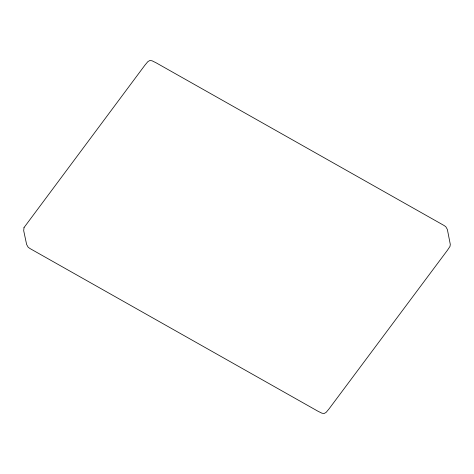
<?xml version="1.0" encoding="UTF-8"?>
<svg xmlns="http://www.w3.org/2000/svg" width="474" height="474" viewBox="0 0 474 474"><rect width="100%" height="100%" fill="white"/><g stroke="black" fill="none" stroke-linecap="round" stroke-linejoin="round"><path stroke-width="0.71" d="M24.008 227.585L23.7 230.72L26.633 244.513L28.185 247.256L29.998 248.542L317.918 411.207L321.97 413.215L324.21 413.476L326.159 412.333L329.057 408.861L447.497 250.165L449.992 246.415L450.3 244.424L447.367 229.487L445.815 226.744L444.002 225.458L156.082 62.793L152.03 60.785L149.79 60.524L147.841 61.667L144.943 65.139L24.008 227.585"/></g></svg>
